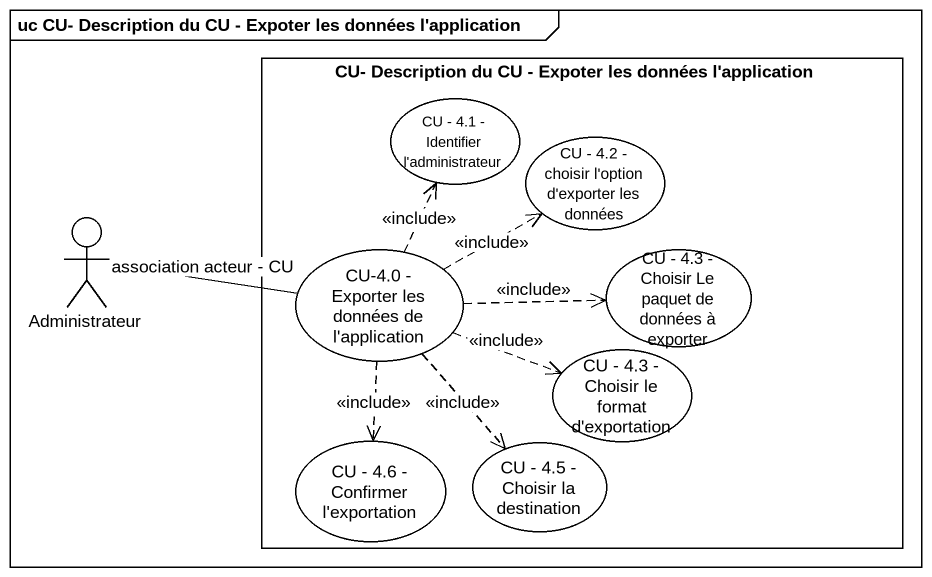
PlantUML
@startuml
mainframe uc CU- Description du CU - Expoter les données l'application
rectangle "CU- Description du CU - Expoter les données l'application" as CU_Description_du_CU {
  usecase "CU - 4.1 - Identifier l'administrateur" as CU_4_1_Identifier_l
  usecase "CU - 4.2 - choisir l'option d'exporter les données" as CU_4_2_choisir_l_option_d
  usecase "CU-4.0 - Exporter les données de l'application" as CU_4_0_Exporter_les_données
  usecase "CU - 4.3 - Choisir Le paquet de données à exporter" as CU_4_3_Choisir_Le_paquet_de
  usecase "CU - 4.3 - Choisir le format d'exportation" as CU_4_3_Choisir_le_format_d
  usecase "CU - 4.6 - Confirmer l'exportation" as CU_4_6_Confirmer_l
  usecase "CU - 4.5 - Choisir la destination" as CU_4_5_Choisir_la
}
actor Administrateur
CU_4_0_Exporter_les_données .up.> CU_4_1_Identifier_l : <<include>>
CU_4_0_Exporter_les_données .right.> CU_4_2_choisir_l_option_d : <<include>>
CU_4_0_Exporter_les_données -left- Administrateur : association acteur - CU
CU_4_0_Exporter_les_données .right.> CU_4_3_Choisir_Le_paquet_de : <<include>>
CU_4_0_Exporter_les_données .right.> CU_4_3_Choisir_le_format_d : <<include>>
CU_4_0_Exporter_les_données ..> CU_4_6_Confirmer_l : <<include>>
CU_4_0_Exporter_les_données ..> CU_4_5_Choisir_la : <<include>>
@enduml
